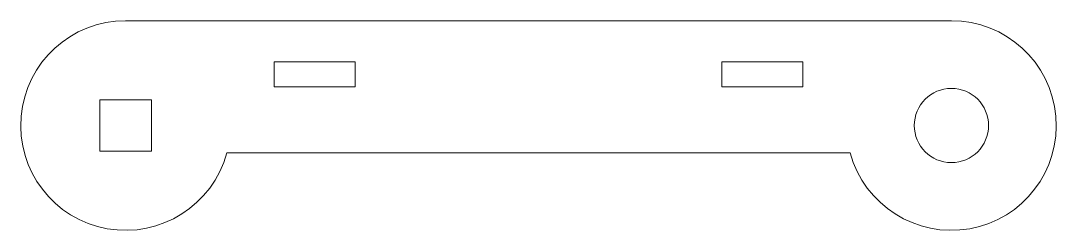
# Model space of a CAD drawing. Header units: millimetres. Extents: x -6.3 to 56.3, y -6.3 to 6.3.
import ezdxf

# ---------------------------------------------------------------- set-up
doc = ezdxf.new("R2010")
doc.units = ezdxf.units.MM

msp = doc.modelspace()

# ---------------------------------------------------------------- linework, layer by layer
at = {"color": 7, "linetype": 'Continuous', "lineweight": 15}
for p, q in [((0, 6.35), (50, 6.35)), ((9, 2.35), (9, 3.85)), ((9, 3.85), (13.9, 3.85)), ((13.9, 2.35), (13.9, 3.85)), ((41, 3.85), (36.1, 3.85)), ((36.1, 2.35), (36.1, 3.85)), ((41, 2.35), (41, 3.85)), ((9, 2.35), (13.9, 2.35)), ((41, 2.35), (36.1, 2.35)), ((-1.562, -1.562), (-1.562, 1.562)), ((-1.562, 1.562), (1.562, 1.562)), ((1.562, -1.562), (1.562, 1.562)), ((-1.562, -1.562), (1.562, -1.562)), ((6.132, -1.65), (43.868, -1.65))]:
    msp.add_line(p, q, dxfattribs=at)
msp.add_circle((50, 0), 2.25, dxfattribs=at)
for centre, start, end in [((0, 0), 90, 344.93928), ((50, 0), 195.06072, 90)]:
    msp.add_arc(centre, 6.35, start, end, dxfattribs=at)

doc.saveas('drawing.dxf')
